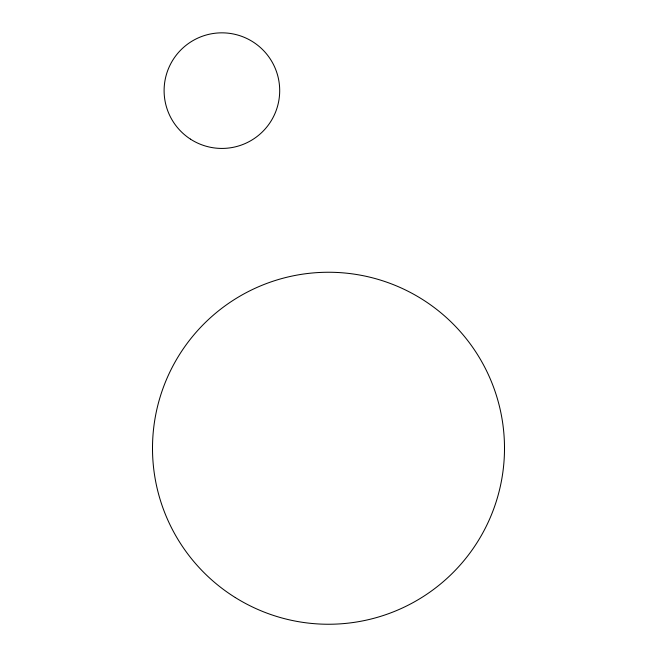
<?xml version="1.0" encoding="UTF-8"?>
<svg xmlns="http://www.w3.org/2000/svg" width="657" height="657" viewBox="0 0 657 657"><rect width="100%" height="100%" fill="white"/><g stroke="black" fill="none" stroke-linecap="round" stroke-linejoin="round"><path stroke-width="0.99" d="M190.473 139.136A57.791 57.791 0 0 0 279.619 93.598A57.791 57.791 0 0 0 195.614 39.165A57.791 57.791 0 0 0 190.473 139.136M235.288 597.542A176.002 176.002 0 0 0 504.395 454.34A176.002 176.002 0 0 0 245.817 292.882A176.002 176.002 0 0 0 235.288 597.542"/></g></svg>
